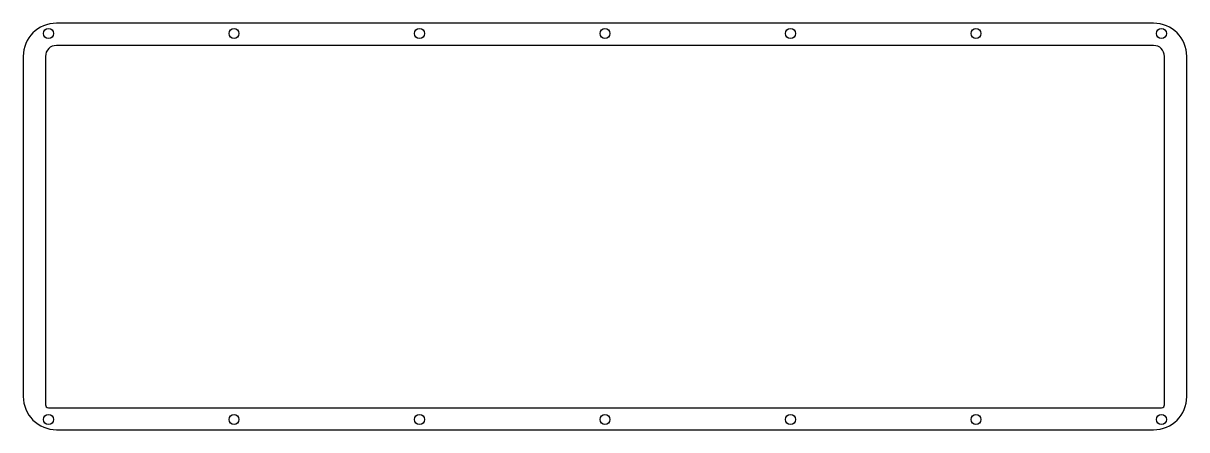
# Model space of a CAD drawing. Header units: millimetres. Extents: x -66 to 331, y 10 to 149.
import ezdxf

# ---------------------------------------------------------------- set-up
doc = ezdxf.new("R2010")
doc.units = ezdxf.units.MM

msp = doc.modelspace()

# ---------------------------------------------------------------- linework, layer by layer
at = {"color": 0}
for p, q in [((319.6, 148.93), (-54.88, 148.93)), ((-66.19, 137.62), (-66.19, 21.43)), ((330.91, 21.43), (330.91, 137.62)), ((-54.88, 10.12), (319.6, 10.12))]:
    msp.add_line(p, q, dxfattribs=at)
at = {"linetype": 'Continuous'}
for p, q in [((319.6, 141.36), (-54.88, 141.36)), ((-58.61, 137.62), (-58.61, 18.65)), ((323.34, 18.65), (323.34, 137.62)), ((-57.61, 17.65), (322.34, 17.65))]:
    msp.add_line(p, q, dxfattribs=at)
at = {"color": 0}
for centre in [(-57.57, 145.43), (5.74, 145.43), (69.05, 145.43), (132.36, 145.43), (195.67, 145.43), (258.98, 145.43), (322.29, 145.43), (-57.57, 13.62), (5.74, 13.62), (69.05, 13.62), (132.36, 13.62), (195.67, 13.62), (258.98, 13.62), (322.29, 13.62)]:
    msp.add_circle(centre, 1.7, dxfattribs=at)
for centre, start, end in [((-54.88, 137.62), 90, 180), ((319.6, 137.62), 0, 90), ((-54.88, 21.43), 179.9838, 270.0129), ((319.6, 21.43), 270, 360)]:
    msp.add_arc(centre, 11.31, start, end, dxfattribs=at)
at = {"linetype": 'Continuous'}
for centre, radius, start, end in [((-54.88, 137.62), 3.73, 90, 179.9999), ((319.6, 137.62), 3.73, 0.0029, 90), ((-57.61, 18.65), 1, 179.9999, 270), ((322.34, 18.65), 1, 270, 0.0029)]:
    msp.add_arc(centre, radius, start, end, dxfattribs=at)

doc.saveas('drawing.dxf')
